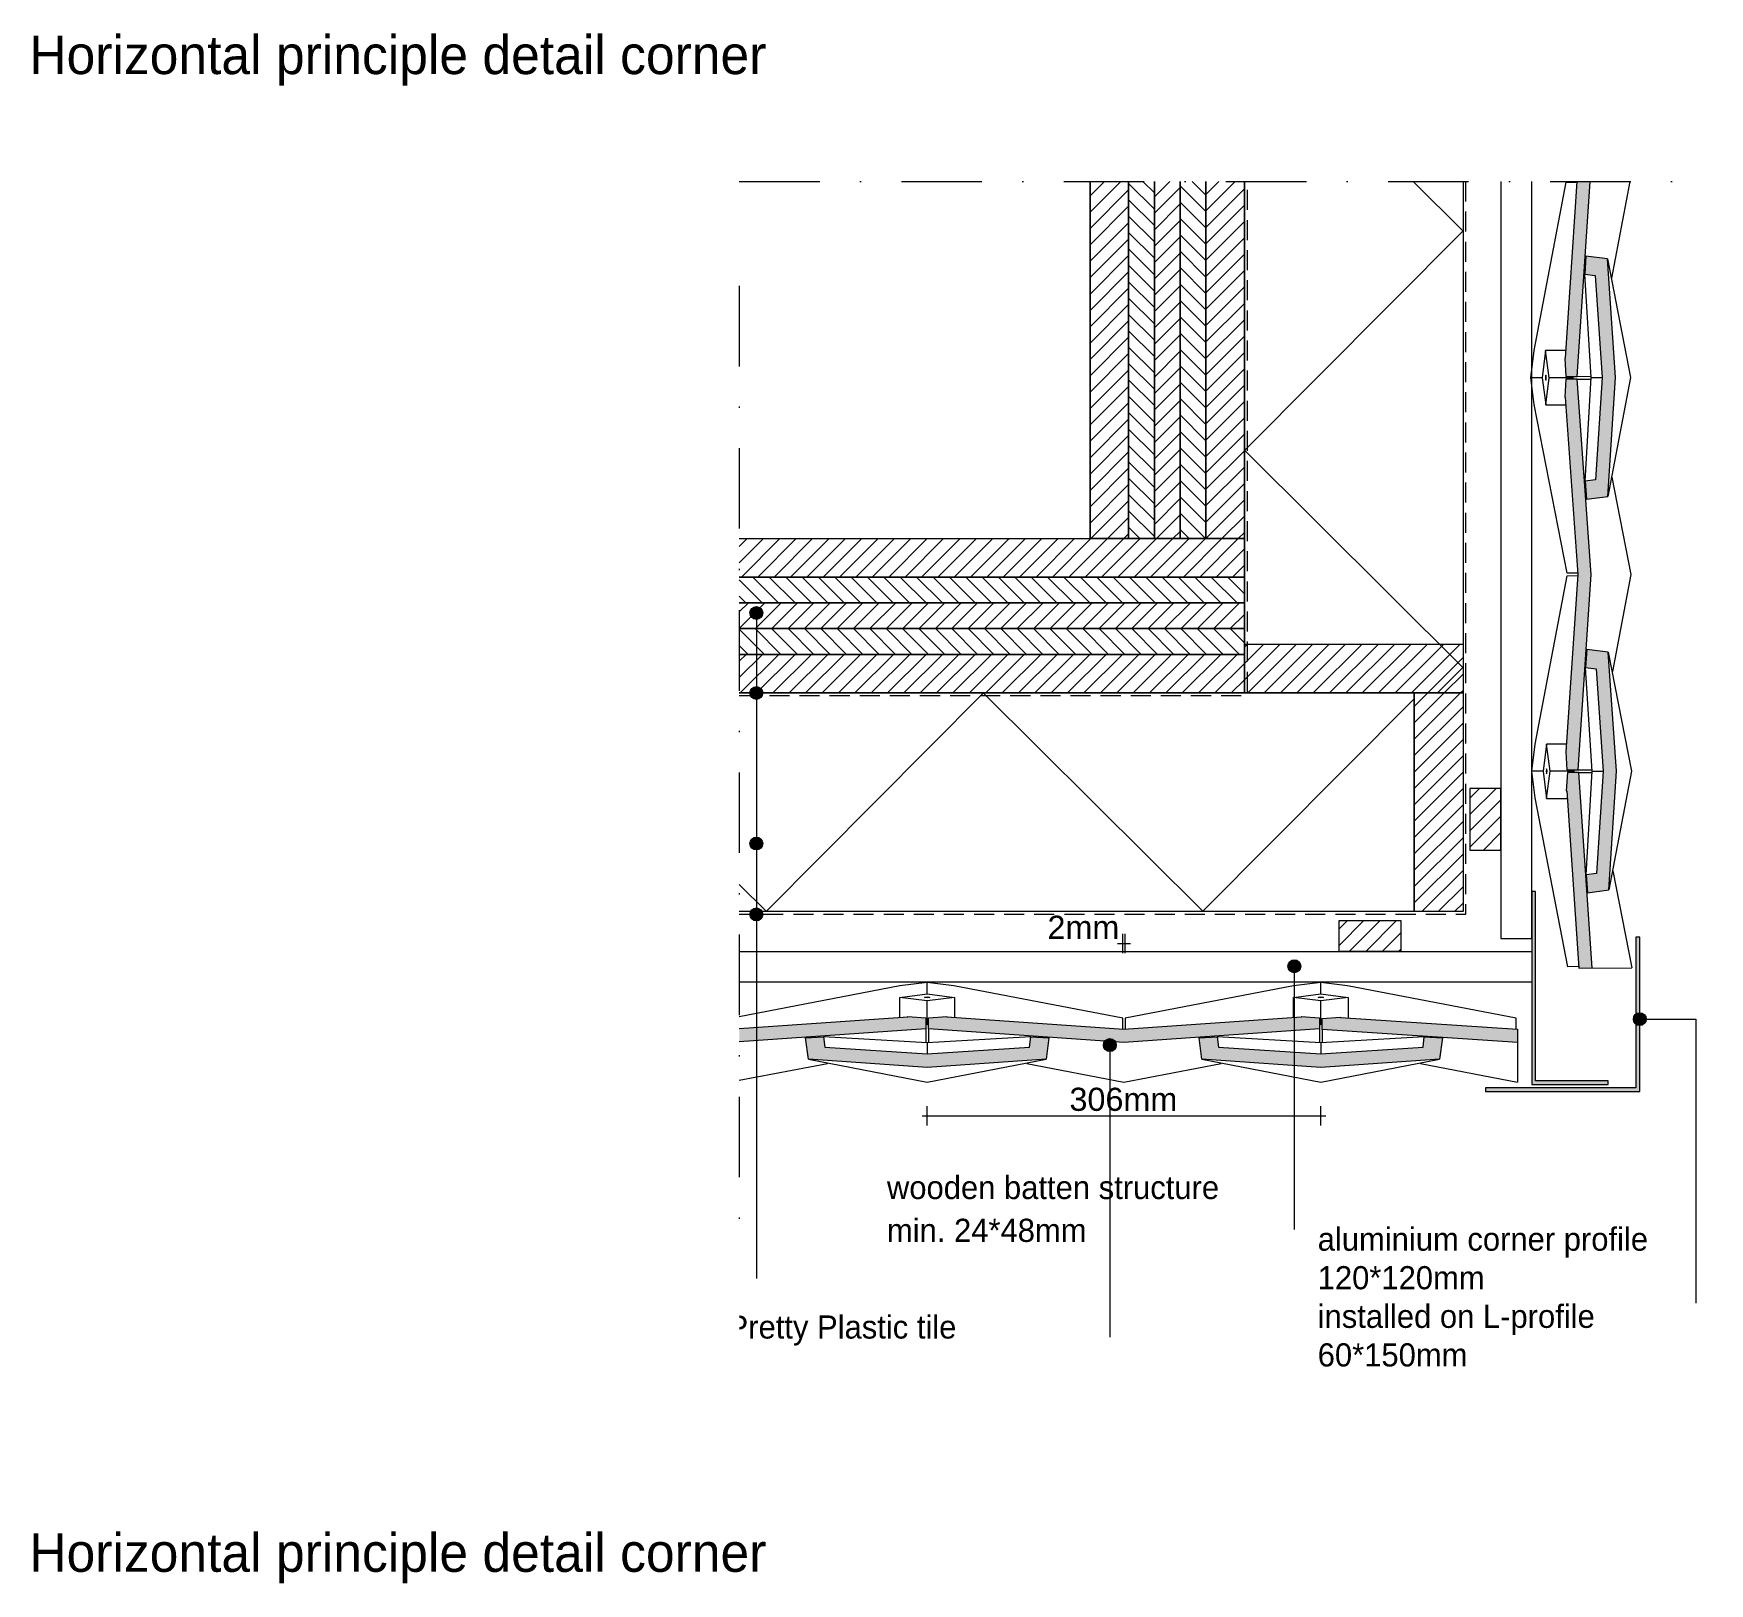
# Paper-space layout 'd-06 principle detail' of a CAD drawing. Header units: millimetres. Extents: x 14 to 195, y 11 to 272.
# Drawn here: x 18.4 to 148.7, y 151.3 to 271.8 of the extents above; entities that cross this region are included whole.
import ezdxf
from ezdxf.xclip import XClip

# ---------------------------------------------------------------- set-up
doc = ezdxf.new("R2010")
doc.units = ezdxf.units.MM
doc.header["$MEASUREMENT"] = 0
doc.header["$XCLIPFRAME"] = 0
doc.linetypes.add('B0302', pattern=[12.51, 6.26, -3.125, 0, -3.125])
doc.linetypes.add('B0701', pattern=[2.3412, 1.56, -0.7812])
for name, color, linetype in [('#01', 7, 'Continuous'), ('Dim - 1_50_100', 7, 'Continuous'), ('Info - 1_50_100', 7, 'Continuous'), ('Info - 1_5_10', 7, 'Continuous'), ('Info - Nederlands', 7, 'Continuous')]:
    doc.layers.add(name, color=color, linetype=linetype)
doc.styles.add('GENERATED_STYLE_3', font='Helvetica.ttc')
doc.styles.add('GENERATED_STYLE_4', font='')
doc.styles.get('GENERATED_STYLE_4').set_extended_font_data('Work Sans')
pattern_1 = [(45, (-768.71855, 560.8864), (-0.6363961, 0.6363961), [])]
pattern_2 = [(315, (-768.71855, 560.8864), (0.6363961, 0.6363961), [])]

# ---------------------------------------------------------------- blocks, each defined once
blk = doc.blocks.new('Drawing_3_2', base_point=(-768.72, 560.89))
at = {"layer": '#01', "linetype": 'Continuous', "lineweight": 0, "true_color": 0xe4e7e8}
for points in [[(137.46, 246.54), (137.44, 246.54), (137.53, 245.12), (138.41, 245.12), (139.42, 260.28), (138.38, 260.28)], [(139.08, 254.48), (138.99, 253.08), (139.8, 252.98), (140.35, 245.03), (139.83, 237.08), (139.03, 236.98), (139.13, 235.58), (140.79, 235.79), (141.39, 245.03), (140.75, 254.27)], [(138.46, 229.72), (137.53, 215.94), (137.51, 215.94), (137.61, 214.52), (138.48, 214.52), (139.5, 229.73), (138.41, 244.92), (137.53, 244.92), (137.44, 243.5), (137.47, 243.5)], [(139.16, 223.88), (139.06, 222.48), (139.87, 222.38), (140.42, 214.43), (139.91, 206.48), (139.1, 206.38), (139.2, 204.98), (140.86, 205.19), (141.46, 214.43), (140.82, 223.67)], [(138.53, 199.12), (139.57, 199.12), (138.53, 214.32), (137.66, 214.32), (137.56, 212.9), (137.59, 212.91)], [(73.26, 193.38), (87.77, 194.39), (87.77, 195.26), (86.35, 195.35), (86.36, 195.33), (73.26, 194.42)], [(103.17, 194.37), (89.39, 195.33), (89.39, 195.35), (87.97, 195.26), (87.97, 194.39), (103.17, 193.33), (118.37, 194.39), (118.37, 195.26), (116.95, 195.35), (116.96, 195.33)], [(133.77, 194.37), (119.99, 195.28), (119.99, 195.31), (118.57, 195.21), (118.57, 194.33), (133.77, 193.33)], [(78.42, 193.69), (78.63, 192.03), (87.87, 191.4), (97.11, 192.03), (97.32, 193.69), (95.92, 193.78), (95.82, 192.98), (87.87, 192.45), (79.92, 192.98), (79.82, 193.78)], [(109.02, 193.69), (109.23, 192.03), (118.47, 191.4), (127.71, 192.03), (127.92, 193.69), (126.52, 193.78), (126.42, 192.98), (118.47, 192.45), (110.52, 192.98), (110.42, 193.78)]]:
    blk.add_hatch(color=254, dxfattribs=at).paths.add_polyline_path(points)
at = {"layer": '#01', "linetype": 'Continuous', "lineweight": 0, "true_color": 0x000000}
for points in [[(74.09, 226.73), (74.13, 226.54), (74.24, 226.38), (74.4, 226.27), (74.59, 226.23), (74.78, 226.27), (74.95, 226.38), (75.05, 226.54), (75.09, 226.73), (75.05, 226.92), (74.95, 227.08), (74.78, 227.19), (74.59, 227.23), (74.4, 227.19), (74.24, 227.08), (74.13, 226.92)], [(74.09, 220.51), (74.13, 220.32), (74.24, 220.16), (74.4, 220.05), (74.59, 220.01), (74.78, 220.05), (74.95, 220.16), (75.05, 220.32), (75.09, 220.51), (75.05, 220.7), (74.95, 220.86), (74.78, 220.97), (74.59, 221.01), (74.4, 220.97), (74.24, 220.86), (74.13, 220.7)], [(74.09, 208.8), (74.13, 208.61), (74.24, 208.45), (74.4, 208.34), (74.59, 208.3), (74.78, 208.34), (74.95, 208.45), (75.05, 208.61), (75.09, 208.8), (75.05, 209), (74.95, 209.16), (74.78, 209.27), (74.59, 209.3), (74.4, 209.27), (74.24, 209.16), (74.13, 209)], [(74.09, 203.29), (74.13, 203.1), (74.24, 202.94), (74.4, 202.83), (74.59, 202.79), (74.78, 202.83), (74.95, 202.94), (75.05, 203.1), (75.09, 203.29), (75.05, 203.48), (74.95, 203.65), (74.78, 203.75), (74.59, 203.79), (74.4, 203.75), (74.24, 203.65), (74.13, 203.48)], [(115.91, 199.26), (115.94, 199.07), (116.05, 198.91), (116.21, 198.8), (116.41, 198.76), (116.6, 198.8), (116.76, 198.91), (116.87, 199.07), (116.91, 199.26), (116.87, 199.46), (116.76, 199.62), (116.6, 199.73), (116.41, 199.76), (116.21, 199.73), (116.05, 199.62), (115.94, 199.46)], [(142.77, 195.15), (142.8, 194.96), (142.91, 194.8), (143.07, 194.69), (143.27, 194.65), (143.46, 194.69), (143.62, 194.8), (143.73, 194.96), (143.77, 195.15), (143.73, 195.34), (143.62, 195.5), (143.46, 195.61), (143.27, 195.65), (143.07, 195.61), (142.91, 195.5), (142.8, 195.34)], [(101.57, 193.13), (101.61, 192.94), (101.72, 192.78), (101.88, 192.67), (102.07, 192.63), (102.26, 192.67), (102.42, 192.78), (102.53, 192.94), (102.57, 193.13), (102.53, 193.32), (102.42, 193.48), (102.26, 193.59), (102.07, 193.63), (101.88, 193.59), (101.72, 193.48), (101.61, 193.32)]]:
    blk.add_hatch(color=18, dxfattribs=at).paths.add_polyline_path(points)
at = {"layer": 'Info - 1_50_100', "linetype": 'Continuous', "lineweight": 0, "true_color": 0x000000}
h = blk.add_hatch(dxfattribs=at)
h.set_pattern_fill('310_Naaldhout__01__0002', color=18, style=0, pattern_type=2)
h.set_pattern_definition(pattern_1)
h.paths.add_polyline_path([(103.53, 260.28), (100.53, 260.28), (100.53, 232.51), (103.53, 232.51)])
h = blk.add_hatch(dxfattribs=at)
h.set_pattern_fill('310_Naaldhout__02__0002', color=18, style=0, pattern_type=2)
h.set_pattern_definition(pattern_2)
h.paths.add_polyline_path([(105.53, 260.28), (103.53, 260.28), (103.53, 232.51), (105.53, 232.51)])
h = blk.add_hatch(dxfattribs=at)
h.set_pattern_fill('310_Naaldhout__01__0002', color=18, style=0, pattern_type=2)
h.set_pattern_definition(pattern_1)
h.paths.add_polyline_path([(107.53, 260.28), (105.53, 260.28), (105.53, 232.51), (107.53, 232.51)])
h = blk.add_hatch(dxfattribs=at)
h.set_pattern_fill('310_Naaldhout__02__0002', color=18, style=0, pattern_type=2)
h.set_pattern_definition(pattern_2)
h.paths.add_polyline_path([(109.53, 260.28), (107.53, 260.28), (107.53, 232.51), (109.53, 232.51)])
h = blk.add_hatch(dxfattribs=at)
h.set_pattern_fill('310_Naaldhout__01__0002', color=18, style=0, pattern_type=2)
h.set_pattern_definition(pattern_1)
h.paths.add_polyline_path([(112.53, 260.28), (109.53, 260.28), (109.53, 232.51), (112.53, 232.51)])
h = blk.add_hatch(dxfattribs=at)
h.set_pattern_fill('415_Isolatie_ruit_0002', color=18, style=0, pattern_type=2)
h.set_pattern_definition([(45.15, (112.526, 273.293), (-16.97, 16.881), []), (135.15, (112.526, 273.293), (16.97, 17.06), [])])
h.paths.add_polyline_path([(129.53, 260.28), (112.53, 260.28), (112.53, 220.51), (129.53, 220.51)])
h = blk.add_hatch(dxfattribs=at)
h.set_pattern_fill('310_Naaldhout__01__0002', color=18, style=0, pattern_type=2)
h.set_pattern_definition(pattern_1)
h.paths.add_polyline_path([(112.53, 232.51), (73.26, 232.51), (73.26, 229.51), (112.53, 229.51)])
h = blk.add_hatch(dxfattribs=at)
h.set_pattern_fill('310_Naaldhout__02__0002', color=18, style=0, pattern_type=2)
h.set_pattern_definition(pattern_2)
h.paths.add_polyline_path([(112.53, 229.51), (73.26, 229.51), (73.26, 227.51), (112.53, 227.51)])
h = blk.add_hatch(dxfattribs=at)
h.set_pattern_fill('310_Naaldhout__01__0002', color=18, style=0, pattern_type=2)
h.set_pattern_definition(pattern_1)
h.paths.add_polyline_path([(112.53, 227.51), (73.26, 227.51), (73.26, 225.51), (112.53, 225.51)])
h = blk.add_hatch(dxfattribs=at)
h.set_pattern_fill('310_Naaldhout__02__0002', color=18, style=0, pattern_type=2)
h.set_pattern_definition(pattern_2)
h.paths.add_polyline_path([(112.53, 225.51), (73.26, 225.51), (73.26, 223.51), (112.53, 223.51)])
h = blk.add_hatch(dxfattribs=at)
h.set_pattern_fill('310_Naaldhout__01__0002', color=18, style=0, pattern_type=2)
h.set_pattern_definition(pattern_1)
h.paths.add_polyline_path([(112.53, 220.51), (129.53, 220.51), (129.53, 224.31), (112.53, 224.31)])
h = blk.add_hatch(dxfattribs=at)
h.set_pattern_fill('310_Naaldhout__01__0002', color=18, style=0, pattern_type=2)
h.set_pattern_definition(pattern_1)
h.paths.add_polyline_path([(112.53, 223.51), (73.26, 223.51), (73.26, 220.51), (112.53, 220.51)])
h = blk.add_hatch(dxfattribs=at)
h.set_pattern_fill('415_Isolatie_ruit_0002', color=18, style=0, pattern_type=2)
h.set_pattern_definition([(135.15, (75.343, 203.51), (16.881, 16.97), []), (225.15, (75.343, 203.51), (-17.06, 16.97), [])])
h.paths.add_polyline_path([(125.73, 220.51), (73.26, 220.51), (73.26, 203.51), (125.73, 203.51)])
h = blk.add_hatch(dxfattribs=at)
h.set_pattern_fill('310_Naaldhout__01__0002', color=18, style=0, pattern_type=2)
h.set_pattern_definition(pattern_1)
h.paths.add_polyline_path([(129.53, 203.51), (129.53, 220.51), (125.73, 220.51), (125.73, 203.51)])
for points in [[(140.82, 190.36), (135.17, 190.36), (135.17, 205.06), (134.87, 205.06), (134.87, 190.06), (140.82, 190.06)], [(142.97, 201.51), (142.97, 189.81), (131.27, 189.81), (131.27, 189.51), (143.27, 189.51), (143.27, 201.51)]]:
    blk.add_hatch(color=18, dxfattribs=at).paths.add_polyline_path(points)
at = {"layer": 'Info - 1_5_10', "linetype": 'Continuous', "lineweight": 0, "true_color": 0x99a3a6}
h = blk.add_hatch(dxfattribs=at)
h.set_pattern_fill('310_Naaldhout__01__0002', color=253, style=0, pattern_type=2)
h.set_pattern_definition(pattern_1)
h.paths.add_polyline_path([(132.47, 213.09), (130.07, 213.09), (130.07, 208.29), (132.47, 208.29)])
h = blk.add_hatch(dxfattribs=at)
h.set_pattern_fill('310_Naaldhout__01__0002', color=253, style=0, pattern_type=2)
h.set_pattern_definition(pattern_1)
h.paths.add_polyline_path([(119.89, 200.41), (124.69, 200.41), (124.69, 202.81), (119.89, 202.81)])
at = {"layer": '#01', "color": 9, "linetype": 'Continuous', "lineweight": 0}
for p, q in [((135.06, 247.14), (137.54, 260.22)), ((137.54, 260.22), (138.39, 260.23)), ((142.49, 260.28), (141.07, 252.77)), ((140.75, 254.27), (142.55, 245.04)), ((139.49, 245.03), (138.99, 253.08)), ((134.8, 245.02), (135.06, 247.14)), ((135.95, 247.14), (135.69, 245.02)), ((137.5, 247.14), (135.95, 247.14)), ((136.22, 245.02), (135.95, 247.14)), ((135.06, 242.95), (134.8, 245.02)), ((135.69, 245.02), (134.8, 245.02)), ((135.69, 245.02), (135.96, 242.9)), ((135.94, 245.16), (135.93, 245.02)), ((135.93, 245.02), (135.94, 244.88)), ((135.96, 245.22), (135.94, 245.16)), ((135.98, 245.16), (135.96, 245.22)), ((135.96, 242.9), (136.22, 245.02)), ((135.98, 245.02), (135.98, 245.16)), ((135.98, 244.88), (135.98, 245.02)), ((138.07, 245.02), (136.22, 245.02)), ((138.05, 245.12), (138.07, 245.02)), ((138.07, 245.02), (138.05, 244.92)), ((138.41, 245.12), (139.49, 245.13)), ((139.03, 236.98), (139.49, 245.03)), ((139.49, 245.03), (140.35, 245.03)), ((142.55, 245.04), (140.79, 235.79)), ((135.94, 244.88), (135.96, 244.82)), ((135.96, 244.82), (135.98, 244.88)), ((138.41, 244.92), (139.49, 244.92)), ((137.62, 229.82), (135.06, 242.95)), ((135.96, 242.9), (137.51, 242.91)), ((141.11, 237.29), (142.57, 229.73)), ((135.13, 216.54), (137.62, 229.62)), ((138.45, 229.83), (137.62, 229.82)), ((137.62, 229.62), (138.46, 229.63)), ((142.57, 229.73), (141.14, 222.17)), ((74.59, 226.23), (74.59, 181.21)), ((140.82, 223.67), (142.63, 214.44)), ((139.57, 214.43), (139.06, 222.48)), ((74.59, 220.01), (74.59, 174.99)), ((134.87, 214.42), (135.13, 216.54)), ((136.02, 216.54), (135.76, 214.42)), ((137.6, 216.54), (136.02, 216.54)), ((136.3, 214.42), (136.02, 216.54)), ((135.13, 212.35), (134.87, 214.42)), ((135.76, 214.42), (134.87, 214.42)), ((135.76, 214.42), (136.03, 212.3)), ((136.01, 214.56), (136, 214.42)), ((136, 214.42), (136.01, 214.28)), ((136.03, 214.62), (136.01, 214.56)), ((136.01, 214.28), (136.03, 214.22)), ((136.05, 214.56), (136.03, 214.62)), ((136.03, 212.3), (136.3, 214.42)), ((136.03, 214.22), (136.05, 214.28)), ((136.06, 214.42), (136.05, 214.56)), ((136.05, 214.28), (136.06, 214.42)), ((138.14, 214.42), (136.3, 214.42)), ((138.12, 214.52), (138.14, 214.42)), ((138.14, 214.42), (138.12, 214.32)), ((138.48, 214.52), (139.56, 214.53)), ((138.53, 214.32), (139.55, 214.32)), ((139.1, 206.38), (139.57, 214.43)), ((139.57, 214.43), (140.42, 214.43)), ((142.63, 214.44), (140.86, 205.19)), ((137.69, 199.22), (135.13, 212.35)), ((136.03, 212.3), (137.63, 212.31)), ((74.59, 208.3), (74.59, 183.4)), ((141.18, 206.69), (142.65, 199.13)), ((74.59, 202.79), (74.59, 174.99)), ((116.41, 198.76), (116.41, 178.79)), ((138.52, 199.23), (137.69, 199.22)), ((85.75, 197.73), (73.26, 195.33)), ((87.87, 198), (85.75, 197.73)), ((85.75, 196.84), (87.87, 197.11)), ((85.75, 195.29), (85.75, 196.84)), ((87.87, 196.57), (85.75, 196.84)), ((87.67, 196.84), (87.73, 196.86)), ((87.73, 196.82), (87.67, 196.84)), ((87.73, 196.86), (87.87, 196.87)), ((87.87, 196.81), (87.73, 196.82)), ((89.94, 197.74), (87.87, 198)), ((87.87, 197.11), (87.87, 198)), ((87.87, 197.11), (89.99, 196.84)), ((87.87, 196.87), (88.01, 196.86)), ((89.99, 196.84), (87.87, 196.57)), ((88.01, 196.82), (87.87, 196.81)), ((88.01, 196.86), (88.07, 196.84)), ((88.07, 196.84), (88.01, 196.82)), ((103.07, 195.22), (89.94, 197.74)), ((89.99, 196.84), (89.99, 195.29)), ((116.35, 197.73), (103.27, 195.22)), ((118.47, 198), (116.35, 197.73)), ((116.35, 196.84), (118.47, 197.11)), ((116.35, 195.26), (116.35, 196.84)), ((118.47, 196.57), (116.35, 196.84)), ((118.27, 196.84), (118.33, 196.86)), ((118.33, 196.82), (118.27, 196.84)), ((118.33, 196.86), (118.47, 196.87)), ((118.47, 196.81), (118.33, 196.82)), ((120.54, 197.74), (118.47, 198)), ((118.47, 197.11), (118.47, 198)), ((118.47, 197.11), (120.59, 196.84)), ((118.47, 196.87), (118.61, 196.86)), ((120.59, 196.84), (118.47, 196.57)), ((118.61, 196.82), (118.47, 196.81)), ((118.61, 196.86), (118.67, 196.84)), ((118.67, 196.84), (118.61, 196.82)), ((133.67, 195.22), (120.54, 197.74)), ((120.59, 196.84), (120.59, 195.24)), ((87.87, 194.73), (87.87, 196.57)), ((118.47, 194.73), (118.47, 196.57)), ((87.77, 194.75), (87.87, 194.73)), ((87.77, 194.39), (87.77, 193.31)), ((87.87, 194.73), (87.97, 194.75)), ((87.97, 194.39), (87.97, 193.31)), ((103.07, 194.38), (103.07, 195.22)), ((103.27, 195.22), (103.27, 194.37)), ((118.37, 194.75), (118.47, 194.73)), ((118.37, 194.39), (118.37, 193.31)), ((118.47, 194.73), (118.57, 194.75)), ((118.58, 194.34), (118.58, 193.32)), ((133.67, 194.38), (133.67, 195.22)), ((87.87, 193.3), (79.82, 193.78)), ((95.92, 193.78), (87.87, 193.3)), ((87.87, 193.3), (87.87, 192.45)), ((118.47, 193.3), (110.42, 193.78)), ((126.52, 193.78), (118.47, 193.3)), ((118.47, 193.3), (118.47, 192.45)), ((73.26, 190.39), (80.13, 191.71)), ((78.63, 192.03), (87.87, 190.24)), ((87.87, 190.24), (97.11, 192.03)), ((95.62, 191.71), (103.17, 190.26)), ((102.07, 192.63), (102.07, 170.41)), ((103.17, 190.26), (110.73, 191.71)), ((109.23, 192.03), (118.47, 190.24)), ((118.47, 190.24), (127.71, 192.03)), ((126.22, 191.71), (133.77, 190.26))]:
    blk.add_line(p, q, dxfattribs=at)
at = {"layer": '#01', "color": 2, "linetype": 'Continuous', "lineweight": 0}
for p, q in [((138.38, 260.28), (137.46, 246.54)), ((138.41, 245.12), (139.42, 260.28)), ((139.08, 254.48), (138.99, 253.08)), ((140.75, 254.27), (139.08, 254.48)), ((141.39, 245.03), (140.75, 254.27)), ((138.99, 253.08), (139.8, 252.98)), ((139.8, 252.98), (140.35, 245.03)), ((137.46, 246.54), (137.44, 246.54)), ((137.44, 246.54), (137.53, 245.12)), ((137.53, 245.12), (138.41, 245.12)), ((140.35, 245.03), (139.83, 237.08)), ((140.79, 235.79), (141.39, 245.03)), ((137.53, 244.92), (137.44, 243.5)), ((138.41, 244.92), (137.53, 244.92)), ((139.5, 229.73), (138.41, 244.92)), ((137.44, 243.5), (137.47, 243.5)), ((137.47, 243.5), (138.46, 229.72)), ((139.83, 237.08), (139.03, 236.98)), ((139.03, 236.98), (139.13, 235.58)), ((139.13, 235.58), (140.79, 235.79)), ((138.46, 229.72), (137.53, 215.94)), ((138.48, 214.52), (139.5, 229.73)), ((139.16, 223.88), (139.06, 222.48)), ((140.82, 223.67), (139.16, 223.88)), ((141.46, 214.43), (140.82, 223.67)), ((139.06, 222.48), (139.87, 222.38)), ((139.87, 222.38), (140.42, 214.43)), ((137.53, 215.94), (137.51, 215.94)), ((137.51, 215.94), (137.61, 214.52)), ((137.66, 214.32), (137.56, 212.9)), ((137.61, 214.52), (138.48, 214.52)), ((138.53, 214.32), (137.66, 214.32)), ((139.57, 199.12), (138.53, 214.32)), ((140.42, 214.43), (139.91, 206.48)), ((140.86, 205.19), (141.46, 214.43)), ((137.56, 212.9), (137.59, 212.91)), ((137.59, 212.91), (138.53, 199.12)), ((139.91, 206.48), (139.1, 206.38)), ((139.1, 206.38), (139.2, 204.98)), ((139.2, 204.98), (140.86, 205.19)), ((138.53, 199.12), (142.65, 199.13)), ((73.26, 194.42), (86.36, 195.33)), ((87.77, 194.39), (73.26, 193.38)), ((86.36, 195.33), (86.35, 195.35)), ((86.35, 195.35), (87.77, 195.26)), ((87.77, 195.26), (87.77, 194.39)), ((87.97, 195.26), (89.39, 195.35)), ((87.97, 194.39), (87.97, 195.26)), ((103.17, 193.33), (87.97, 194.39)), ((89.39, 195.35), (89.39, 195.33)), ((89.39, 195.33), (103.17, 194.37)), ((103.17, 194.37), (116.96, 195.33)), ((118.37, 194.39), (103.17, 193.33)), ((116.96, 195.33), (116.95, 195.35)), ((116.95, 195.35), (118.37, 195.26)), ((118.37, 195.26), (118.37, 194.39)), ((118.57, 195.21), (119.99, 195.31)), ((118.57, 194.33), (118.57, 195.21)), ((133.77, 193.33), (118.57, 194.33)), ((119.99, 195.31), (119.99, 195.28)), ((119.99, 195.28), (133.77, 194.37)), ((133.77, 194.37), (133.77, 190.26)), ((78.42, 193.69), (79.82, 193.78)), ((78.63, 192.03), (78.42, 193.69)), ((79.82, 193.78), (79.92, 192.98)), ((79.92, 192.98), (87.87, 192.45)), ((87.87, 192.45), (95.82, 192.98)), ((95.82, 192.98), (95.92, 193.78)), ((95.92, 193.78), (97.32, 193.69)), ((97.32, 193.69), (97.11, 192.03)), ((109.02, 193.69), (110.42, 193.78)), ((109.23, 192.03), (109.02, 193.69)), ((110.42, 193.78), (110.52, 192.98)), ((110.52, 192.98), (118.47, 192.45)), ((118.47, 192.45), (126.42, 192.98)), ((126.42, 192.98), (126.52, 193.78)), ((126.52, 193.78), (127.92, 193.69)), ((127.92, 193.69), (127.71, 192.03)), ((87.87, 191.4), (78.63, 192.03)), ((97.11, 192.03), (87.87, 191.4)), ((118.47, 191.4), (109.23, 192.03)), ((127.71, 192.03), (118.47, 191.4))]:
    blk.add_line(p, q, dxfattribs=at)
at = {"layer": '#01', "color": 2, "linetype": 'B0701', "lineweight": 0, "flags": 128}
for points in [[(129.73, 260.28), (129.73, 203.29), (73.26, 203.29)], [(73.26, 220.31), (112.77, 220.31), (112.77, 260.28)]]:
    blk.add_lwpolyline(points, dxfattribs=at)
at = {"layer": '#01', "color": 9, "linetype": 'Continuous', "lineweight": 0, "flags": 128}
blk.add_lwpolyline([(143.77, 195.15), (147.63, 195.15), (147.63, 173.07)], dxfattribs=at)
at = {"layer": '#01', "color": 1, "linetype": 'Continuous', "lineweight": 0}
for centre in [(74.59, 226.73), (74.59, 220.51), (74.59, 208.8), (74.59, 203.29), (116.41, 199.26), (143.27, 195.15), (102.07, 193.13)]:
    blk.add_circle(centre, 0.5, dxfattribs=at)
at = {"layer": 'Dim - 1_50_100', "color": 1, "linetype": 'Continuous', "lineweight": 0}
for p, q in [((102.67, 201.03), (103.07, 201.03)), ((103.07, 200.28), (103.07, 201.78)), ((103.07, 201.03), (103.27, 201.03)), ((103.27, 200.28), (103.27, 201.78)), ((103.27, 201.03), (103.67, 201.03)), ((87.87, 186.88), (87.87, 188.38)), ((118.47, 186.88), (118.47, 188.38)), ((87.47, 187.63), (87.87, 187.63)), ((87.87, 187.63), (118.47, 187.63)), ((118.47, 187.63), (118.87, 187.63))]:
    blk.add_line(p, q, dxfattribs=at)
at = {"layer": 'Info - 1_50_100', "color": 9, "linetype": 'Continuous', "lineweight": 0, "flags": 128}
for points in [[(103.53, 260.28), (103.53, 232.51), (100.53, 232.51), (100.53, 260.28)], [(105.53, 260.28), (105.53, 232.51), (103.53, 232.51), (103.53, 260.28)], [(107.53, 260.28), (107.53, 232.51), (105.53, 232.51), (105.53, 260.28)], [(109.53, 260.28), (109.53, 232.51), (107.53, 232.51), (107.53, 260.28)], [(112.53, 260.28), (112.53, 232.51), (109.53, 232.51), (109.53, 260.28)], [(132.47, 260.28), (132.47, 201.41), (134.87, 201.41), (134.87, 260.28)], [(73.26, 232.51), (112.53, 232.51), (112.53, 229.51), (73.26, 229.51)], [(73.26, 229.51), (112.53, 229.51), (112.53, 227.51), (73.26, 227.51)], [(73.26, 227.51), (112.53, 227.51), (112.53, 225.51), (73.26, 225.51)], [(73.26, 225.51), (112.53, 225.51), (112.53, 223.51), (73.26, 223.51)], [(73.26, 223.51), (112.53, 223.51), (112.53, 220.51), (73.26, 220.51)], [(73.26, 200.41), (134.87, 200.41), (134.87, 198.01), (73.26, 198.01)]]:
    blk.add_lwpolyline(points, dxfattribs=at)
at = {"layer": 'Info - 1_50_100', "color": 4, "linetype": 'Continuous', "lineweight": 0, "flags": 128}
for points in [[(100.53, 260.28), (100.53, 232.51), (112.53, 232.51), (112.53, 260.28)], [(73.26, 232.51), (112.53, 232.51), (112.53, 220.51), (73.26, 220.51)]]:
    blk.add_lwpolyline(points, dxfattribs=at)
at = {"layer": 'Info - 1_50_100', "color": 1, "linetype": 'Continuous', "lineweight": 0, "flags": 128}
for points in [[(129.53, 260.28), (129.53, 220.51), (112.53, 220.51), (112.53, 260.28)], [(73.26, 220.51), (125.73, 220.51), (125.73, 203.51), (73.26, 203.51)]]:
    blk.add_lwpolyline(points, dxfattribs=at)
at = {"layer": 'Info - 1_50_100', "color": 2, "linetype": 'Continuous', "lineweight": 0, "flags": 128}
for points in [[(112.53, 220.51), (112.53, 224.31), (129.53, 224.31), (129.53, 220.51)], [(129.53, 203.51), (125.73, 203.51), (125.73, 220.51), (129.53, 220.51)]]:
    blk.add_lwpolyline(points, close=True, dxfattribs=at)
at = {"layer": 'Info - 1_50_100', "color": 9, "linetype": 'Continuous', "lineweight": 0, "flags": 128}
for points in [[(140.82, 190.36), (135.17, 190.36), (135.17, 205.06), (134.87, 205.06), (134.87, 190.06), (140.82, 190.06)], [(142.97, 201.51), (142.97, 189.81), (131.27, 189.81), (131.27, 189.51), (143.27, 189.51), (143.27, 201.51)]]:
    blk.add_lwpolyline(points, close=True, dxfattribs=at)
at = {"layer": 'Info - 1_5_10', "color": 4, "linetype": 'Continuous', "lineweight": 0, "flags": 128}
for points in [[(132.47, 213.09), (130.07, 213.09), (130.07, 208.29), (132.47, 208.29)], [(119.89, 200.41), (119.89, 202.81), (124.69, 202.81), (124.69, 200.41)]]:
    blk.add_lwpolyline(points, close=True, dxfattribs=at)
at = {"layer": 'Dim - 1_50_100', "color": 2, "linetype": 'Continuous', "lineweight": 0, "char_height": 1.8, "attachment_point": 7, "style": 'GENERATED_STYLE_3'}
for s, insert, width in [('\\A1;{\\pql;\\fHelvetica|b0|i0|c0|p0;\\W1.000000;2mm}', (97.22, 201.39), 5.6469), ('\\A1;{\\pql;\\fHelvetica|b0|i0|c0|p0;\\W1.000000;306mm}', (98.93, 187.99), 8.4735)]:
    blk.add_mtext(s, dxfattribs=dict(at, insert=insert, width=width))
at = {"layer": 'Info - Nederlands', "color": 2, "linetype": 'Continuous', "lineweight": 0, "char_height": 1.8, "attachment_point": 4, "style": 'GENERATED_STYLE_4'}
for s, insert, line_spacing_factor in [('\\A1;{\\pql;\\fWork Sans|b0|i0|c0|p0;\\W1.000000;wall\\P\\pql;\\fWork Sans|b0|i0|c0|p0;\\W1.000000;vapour barrier\\P\\pql;\\fWork Sans|b0|i0|c0|p0;\\C9;\\H1.000060x;\\W1.000000;insulation\\P\\pql;\\fWork Sans|b0|i0|c0|p0;\\C2;\\H0.999940x;\\W1.000000;waterproof membrane}', (44.66, 178.07), 1.064799), ('\\A1;{\\pql;\\fWork Sans|b0|i0|c0|p0;\\W1.000000;wooden batten structure\\P\\pql;\\fWork Sans|b0|i0|c0|p0;\\W1.000000;min. 24*48mm}', (84.74, 180.38), 1.110307)]:
    blk.add_mtext(s, dxfattribs=dict(at, insert=insert, line_spacing_factor=line_spacing_factor))
at = {"layer": 'Info - Nederlands', "color": 2, "linetype": 'Continuous', "lineweight": 0, "insert": (118.23, 173.53), "char_height": 1.8, "width": 30.8877, "attachment_point": 4, "style": 'GENERATED_STYLE_4'}
blk.add_mtext('\\A1;{\\pql;\\fWork Sans|b0|i0|c0|p0;\\W1.000000;aluminium corner profile\\P\\pql;\\fWork Sans|b0|i0|c0|p0;\\W1.000000;120*120mm\\P\\pql;\\fWork Sans|b0|i0|c0|p0;\\W1.000000;installed on L-profile\\P\\pql;\\fWork Sans|b0|i0|c0|p0;\\W1.000000;60*150mm\\P\\pql;\\fWork Sans|b0|i0|c0|p0;\\W1.000000;}', dxfattribs=at)
at = {"layer": 'Info - Nederlands', "color": 2, "linetype": 'Continuous', "lineweight": 0, "insert": (72.35, 170.94), "char_height": 1.8, "attachment_point": 4, "style": 'GENERATED_STYLE_4'}
blk.add_mtext('\\A1;{\\pql;\\fWork Sans|b0|i0|c0|p0;\\W1.000000;Pretty Plastic tile}', dxfattribs=at)

psp = doc.layouts.new('d-06 principle detail')

# ---------------------------------------------------------------- linework, layer by layer
at = {"layer": '#01', "color": 2, "linetype": 'B0302', "lineweight": 0}
for p, q in [((73.26, 260.28), (148.69, 260.28)), ((73.26, 252.16), (73.26, 177.16))]:
    psp.add_line(p, q, dxfattribs=at)

# ---------------------------------------------------------------- block references
at = {"color": 4, "linetype": 'Continuous', "lineweight": 0}
ref = psp.add_blockref('Drawing_3_2', (-768.72, 560.89), dxfattribs=at)
XClip(ref).set_block_clipping_path([(73.261428514, 149.016490965), (190.9095256697, 260.2781041609)])

# ---------------------------------------------------------------- texts
at = {"layer": 'Info - 1_5_10', "color": 9, "linetype": 'Continuous', "lineweight": 0, "insert": (18.06, 267.72), "char_height": 3, "attachment_point": 7, "style": 'GENERATED_STYLE_4'}
psp.add_mtext('\\A1;{\\pql;\\fWork Sans|b0|i0|c0|p0;\\W1.000000;Horizontal principle detail corner}', dxfattribs=at)
at = {"layer": 'Info - 1_5_10', "color": 2, "linetype": 'Continuous', "lineweight": 0, "insert": (18.06, 151.27), "char_height": 3, "attachment_point": 7, "style": 'GENERATED_STYLE_4'}
psp.add_mtext('\\A1;{\\pql;\\fWork Sans|b0|i0|c0|p0;\\W1.000000;Horizontal principle detail corner}', dxfattribs=at)

doc.saveas('drawing.dxf')
